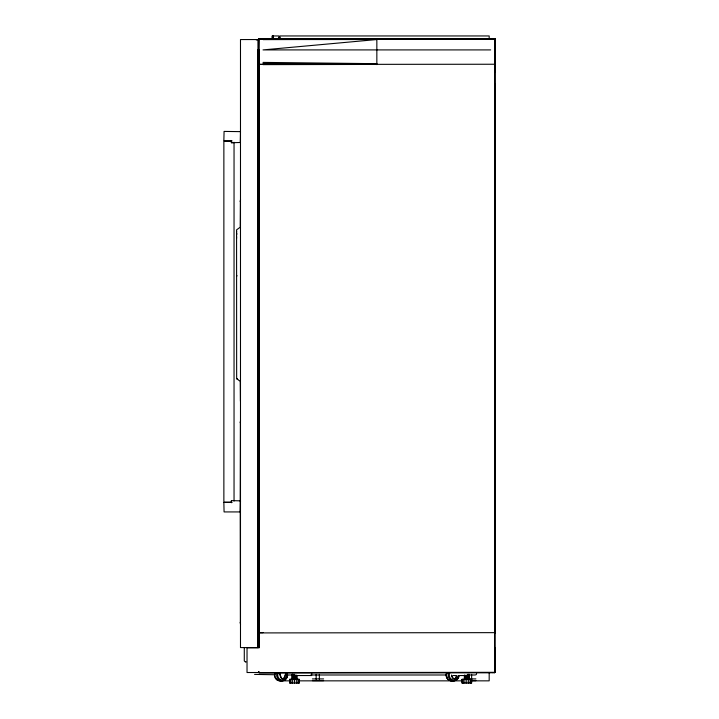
<?xml version="1.0" encoding="UTF-8"?>
<svg xmlns="http://www.w3.org/2000/svg" width="719" height="719" viewBox="0 0 719 719"><rect width="100%" height="100%" fill="white"/><g stroke="black" fill="none" stroke-linecap="round" stroke-linejoin="round"><path stroke-width="1.08" d="M236.578 238.384L236.578 236.542M236.578 234.691L236.578 233.828M236.578 233.486L236.578 232.623M236.578 231.869L236.578 230.997M240.254 511.272L240.416 622.357M240.254 501.179L240.416 422.637M223.861 502.644L224.076 511.928L240.29 511.928L240.497 500.846L231.41 500.631L231.401 502.644L231.41 500.631M244.289 647.46L244.289 660.941L245.314 661.866M258.66 62.4L259.065 38.601L494.591 38.673L495.112 39.545L495.139 49.908M258.813 633.906L258.813 635.281L258.66 632.918L495.139 632.648M258.813 632.918L258.813 632.648M263.019 62.4L376.846 63.685L263.019 63.685L376.846 64.243L263.019 64.431L259.065 64.243L258.813 63.685L258.66 64.431L495.139 64.243L495.139 72.52M258.813 63.685L259.065 64.243L258.588 49.908L259.065 647.513L258.75 38.961L495.014 38.934L494.879 49.908L494.618 38.619L494.807 672.319L263.037 672.598L259.128 672.544L258.687 671.726M259.065 72.52L259.065 65.034M272.285 35.95L272.285 39.32L272.285 35.95L278.909 35.95L278.909 39.32M464.357 675.294L464.339 679.329M465.067 675.294L465.049 679.329M467.701 674.305L467.709 679.329M494.879 633.223L494.591 38.673L490.664 38.736L495.031 38.925L495.085 39.545L494.879 651.549M495.139 629.745L495.139 83.728M258.112 413.515L258.184 411.511M258.184 409.336L258.112 407.331M258.813 647.513L259.065 49.908M495.031 651.549L494.879 647.513M258.157 408.383L258.184 407.331M263.028 38.934L258.687 38.934L258.831 39.554L259.11 38.961L263.028 38.934L490.664 38.934L263.037 38.736M490.664 38.619L495.031 38.925M292.624 679.392L292.615 683.05M464.923 679.392L464.914 683.05M293.541 679.329L293.55 674.305M465.849 679.329L465.858 675.294M259.128 38.781L258.588 39.545L257.132 39.59M495.112 64.629L494.879 49.908M291.042 679.392L291.024 683.05M463.342 679.392L463.333 683.05M292.75 679.329L292.759 674.305M290 679.392L289.982 683.05M462.308 679.392L462.281 683.05M292.22 679.329L292.247 674.305M285.82 673.137L283.978 678.242M285.991 673.137L284.931 677.019L283.484 678.538M471.664 679.491L461.993 679.356L461.904 683.05L471.664 683.05L471.628 674.341M292.031 679.329L292.058 674.305M236.758 275.719L236.578 276.24L236.857 275.719M456.655 675.968L455.504 678.242M456.817 675.968L455.019 678.538M476.643 673.631L476.239 674.647L475.016 674.988L467.197 674.988M258.588 671.735L259.065 672.759L494.591 672.669L495.112 671.735L495.139 647.513L494.627 672.759L494.807 672.319M231.401 142.497L231.401 140.699L231.401 142.713L240.281 142.497M490.664 672.598L259.083 672.732L258.831 671.726M239.571 227.698L236.578 229.846L236.659 378.67M491.643 672.616L494.807 672.544M282.953 678.664L283.654 678.538M454.48 678.664L455.181 678.538M245.521 661.911L246.123 661.929M263.019 64.629L376.846 64.431L263.019 64.243M278.909 37.694L279.952 37.694M258.067 39.554L240.488 39.554L240.488 647.585L258.067 647.585L258.067 49.629M259.28 39.536L257.573 39.5A2.319 2.319 0 0 0 256.719 39.77A2.606 2.606 0 0 0 256.341 40.03M490.673 49.908L263.019 49.908L376.846 39.545L263.019 39.545L424.83 39.186M240.281 131.631L224.076 131.415L223.861 140.699M224.67 140.951L232.138 140.951M230.718 141.167L223.87 141.167L223.87 502.186L230.718 502.186M234.142 142.497L231.41 142.713M240.55 199.585L240.11 201.491M240.416 201.482L240.254 227.285M240.416 401.202L240.254 380.998M240.55 420.741L240.11 422.655M224.076 502.401L232.138 502.401M240.55 624.326L240.11 622.411M259.208 647.801L247.03 647.801L247.03 672.517L259.208 672.517M275.08 674.746L254.571 674.404M287.241 674.988L295.069 674.988M310.716 674.988L445.96 674.988M297.19 675.536L311.651 675.536L311.651 672.625M453.105 675.536L455.846 675.536M459.09 675.536L465.085 675.536M312.414 678.916L323.613 678.916M470.289 678.916L475.888 678.916M289.685 679.356L299.266 679.356L299.356 683.05L289.595 683.05L289.613 679.392L299.329 679.392M461.922 679.392L471.637 679.392M312.414 680.677L323.613 680.677M471.125 680.677L475.888 680.677M279.952 680.848L290.027 680.848M298.969 680.848L462.326 680.848M471.278 680.848L489.181 680.848L489.181 672.993M263.028 38.619L376.846 38.727M453.941 678.664L454.651 678.664M282.414 678.664L283.124 678.664M257.546 49.863L258.588 49.908L258.561 647.513M259.065 632.648L263.019 632.648M454.111 678.664L452.593 678.035L451.505 675.213M281.902 678.538L282.585 678.664M236.659 378.652L239.571 380.881M453.599 678.538L452.422 677.487L451.667 675.213M282.064 678.538L280.725 677.487L279.565 673.622M236.884 378.733L237.71 379.326M281.605 678.323L279.727 673.622M240.488 131.631L240.281 142.713M236.578 233.54L236.857 234.034M469.219 679.329L469.201 674.305M296.911 679.329L296.893 675.294M469.031 679.329L469.004 674.305M296.722 679.329L296.704 675.294M471.251 679.392L471.278 683.05M298.942 679.392L298.969 683.05M258.813 62.4L259.065 63.685M468.509 679.329L468.491 674.305M296.201 679.329L296.183 675.294M470.217 679.392L470.226 683.05M297.909 679.392L297.927 683.05M295.401 679.329L295.392 675.294M468.635 679.392L468.644 683.05M296.327 679.392L296.336 683.05M258.157 412.445L258.184 413.515M489.181 39.311L489.181 35.95L279.952 35.95L279.952 39.32M466.784 675.294L466.784 683.05M376.846 38.601L376.846 64.629M319.353 674.341L319.353 679.446M316.144 674.341L316.144 679.446M294.475 674.305L294.475 683.05M258.283 410.765L258.283 414.126M257.95 39.545L257.95 647.585M240.29 500.631L240.29 511.928M234.043 142.29L234.043 501.062M453.168 680.516A5.716 5.366 90 0 1 446.544 672.607M458.821 675.572A5.716 5.357 90 0 1 452.053 680.65A5.716 5.357 90 0 1 448.674 672.607M458.264 675.509A4.808 4.512 -90 0 1 452.404 679.716A4.808 4.512 -90 0 1 449.887 672.687M447.586 678.197A4.808 4.512 -90 0 1 447.182 677.595M446.876 676.939A4.808 4.512 -90 0 1 446.67 676.237M446.67 674.045A4.808 4.512 -90 0 1 446.876 673.344M286.755 672.607A5.716 5.357 -90 0 1 281.947 680.848A5.716 5.357 -90 0 1 277.148 672.607M281.632 680.516A5.716 5.357 90 0 1 275.018 672.607M286.117 672.687A4.808 4.512 -90 0 1 285.155 678.808A4.808 4.512 -90 0 1 279.323 678.808A4.808 4.512 -90 0 1 278.361 672.687M276.536 678.727A4.808 4.512 90 0 1 276.285 678.475M287.079 672.607A5.716 5.357 90 0 1 280.464 680.516M281.956 680.516A5.716 5.357 90 0 1 275.341 677.675M275.035 676.867A5.716 5.357 90 0 1 275.035 673.415M286.602 673.011A4.808 4.512 -90 0 1 287.061 674.773M287.061 675.509A4.808 4.512 -90 0 1 286.602 677.271M286.441 677.595A4.808 4.512 -90 0 1 285.811 678.475M285.012 679.176A4.808 4.512 -90 0 1 284.409 679.527M453.491 680.516A5.716 5.366 90 0 1 448.764 679.931M448.422 679.68A5.716 5.366 90 0 1 447.811 679.104M447.542 678.772A5.716 5.366 90 0 1 446.373 676.013M446.373 674.269A5.716 5.366 90 0 1 446.867 672.607M459.144 675.572A5.716 5.357 -90 0 1 451.99 680.516M458.587 675.509A4.808 4.512 -90 0 1 458.389 676.588M458.273 676.939A4.808 4.512 -90 0 1 457.572 678.197M457.338 678.475A4.808 4.512 -90 0 1 456.826 678.961M456.538 679.176A4.808 4.512 -90 0 1 456.241 679.356M454.947 679.859A4.808 4.512 -90 0 1 454.606 679.913M272.977 35.95L272.977 39.32L272.977 35.95M464.555 675.294L464.528 679.329L464.555 675.294"/></g></svg>
